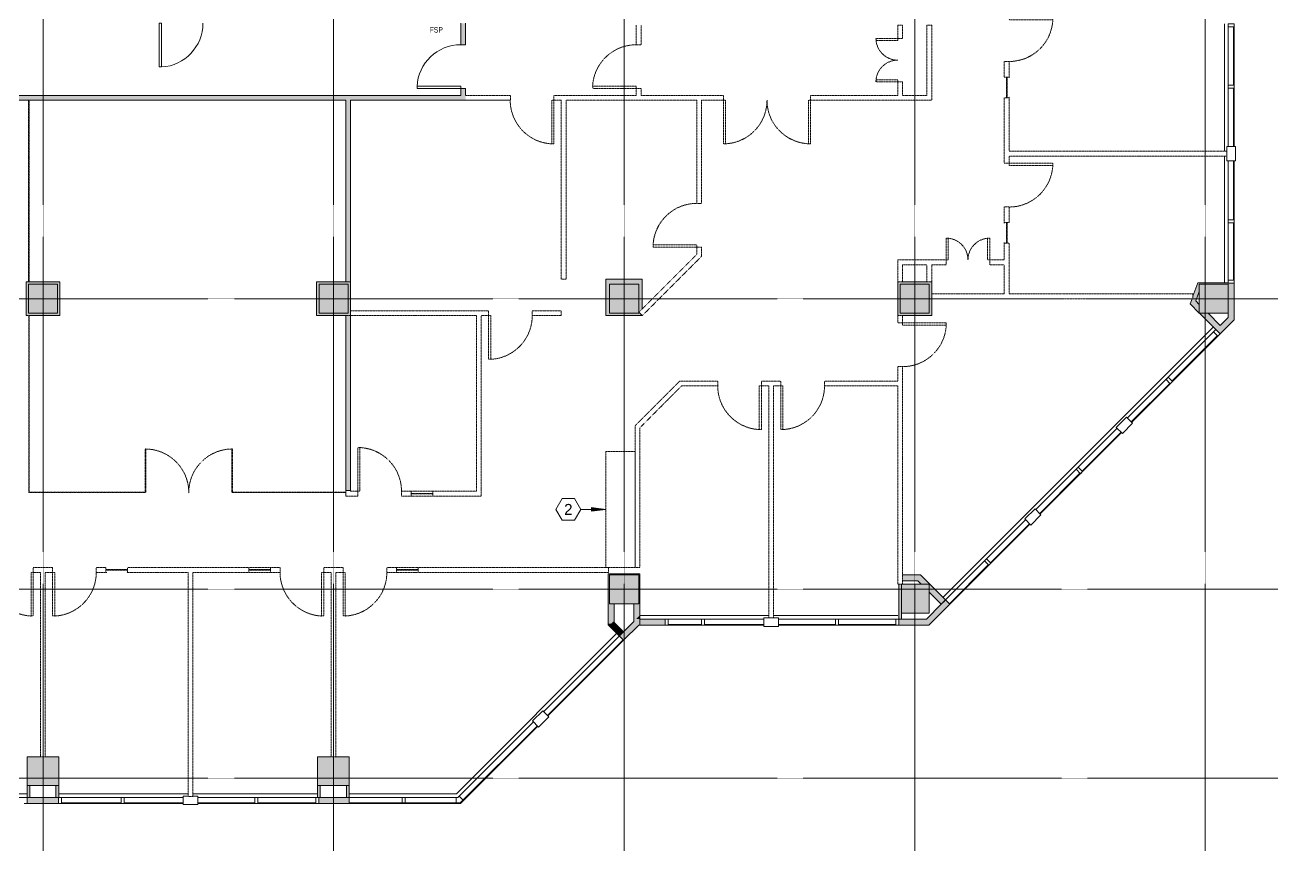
# Model space of a CAD drawing. Header units: inches. Extents: x -1424 to 1384, y 72 to 1893.
# Drawn here: x 350 to 1384, y 72 to 754 of the extents above; entities that cross this region are included whole.
import ezdxf

# ---------------------------------------------------------------- set-up
doc = ezdxf.new("R2010")
doc.units = ezdxf.units.IN
doc.header["$MEASUREMENT"] = 0
for name, pattern in [('Demolished', [0.1875, 0.125, -0.0625]), ('Demolished 3_128_', [0.046875, 0.023437, -0.023437]), ('Grid Line 1_4_', [0.4375, 0.25, -0.0625, 0.0625, -0.0625]), ('Hidden 1_16_', [0.09375, 0.0625, -0.03125])]:
    doc.linetypes.add(name, pattern=pattern)
for name, color, linetype, lineweight in [('820 1st St NE_04_Clean_dwg', 8, 'Continuous', 9), ('A-ANNO-NOTE', 131, 'Continuous', 20), ('A-DETL-GENF', 92, 'Continuous', 9), ('A-DOOR', 31, 'Demolished', 9), ('A-GLAZ', 151, 'Demolished', 9), ('A-GLAZ-CURT', 52, 'Demolished', 9), ('A-WALL', 113, 'Continuous', 13), ('A-WALL-PATT', 111, 'Continuous', 13), ('IRF-COLUMN', 7, 'Continuous', 9), ('IRF-COLUMN-HATCH', 7, 'Continuous', 9), ('IRF-DOOR', 7, 'Continuous', 9), ('IRF-ENG-PLUMBING-FIXTURE', 7, 'Continuous', 9), ('IRF-WALL-FULL-HT', 7, 'Continuous', 9), ('IRF-WALL-FULL-HT-HATCH', 7, 'Continuous', 9), ('IRF-WINDOW', 7, 'Continuous', 9), ('Q-CASE', 31, 'Demolished', 9), ('S-COLS', 52, 'Continuous', 13), ('S-GRID', 1, 'Continuous', 9)]:
    doc.layers.add(name, color=color, linetype=linetype, lineweight=lineweight)
doc.styles.add('Arial_1', font='arial.ttf', dxfattribs={"height": 9})
doc.styles.add('Swis721 LtCn BT_1', font='swisscl.ttf', dxfattribs={"height": 4.5})

# ---------------------------------------------------------------- blocks, each defined once
blk = doc.blocks.new('Single-Flush - 36_ x 96_-2566536-New Construction - Demolition Plan')
at = {"layer": 'A-DOOR', "color": 250, "linetype": 'Continuous', "lineweight": 20}
for p, q in [((16.2, -2), (16.2, -38)), ((18, -2), (16.2, -2)), ((18, -2), (18, -38)), ((18, -38), (16.2, -38))]:
    blk.add_line(p, q, dxfattribs=at)
at = {"layer": 'A-DOOR', "linetype": 'Continuous'}
blk.add_arc((18, -2), 36.1, 180, 267.2188, dxfattribs=at)
blk = doc.blocks.new('System Panel - Glazed-2611195-New Construction - Demolition Plan')
at = {"layer": 'A-GLAZ-CURT', "color": 250, "linetype": 'Hidden 1_16_', "lineweight": 20}
for p, q in [((75.0625, 0.25), (-75.0625, 0.25)), ((-75.0625, 0.25), (-75.0625, -0.25)), ((75.0625, -0.25), (75.0625, 0.25)), ((-75.0625, -0.25), (75.0625, -0.25))]:
    blk.add_line(p, q, dxfattribs=at)
blk = doc.blocks.new('System Panel - Glazed-2611166-New Construction - Demolition Plan')
at = {"layer": 'A-GLAZ-CURT', "color": 250, "linetype": 'Hidden 1_16_', "lineweight": 20}
for p, q in [((72.9, 0.2), (-72.9, 0.2)), ((-72.9, 0.2), (-72.9, -0.2)), ((72.9, -0.2), (72.9, 0.2)), ((-72.9, -0.2), (72.9, -0.2))]:
    blk.add_line(p, q, dxfattribs=at)
blk = doc.blocks.new('System Panel - Glazed-2611118-New Construction - Demolition Plan')
at = {"layer": 'A-GLAZ-CURT', "color": 250, "linetype": 'Hidden 1_16_', "lineweight": 20}
for p, q in [((48, 0.25), (-48, 0.25)), ((-48, 0.25), (-48, -0.25)), ((48, -0.25), (48, 0.25)), ((-48, -0.25), (48, -0.25))]:
    blk.add_line(p, q, dxfattribs=at)
blk = doc.blocks.new('storefront - glass swinging - SNGL - GLASS - OFFICE DOORS-2610267-New Construction - Demolition Plan')
at = {"layer": 'A-DETL-GENF', "color": 7, "linetype": 'Demolished 3_128_'}
for p, q in [((18, 0.2), (17.5, 0.2)), ((17.5, 0.2), (17.5, -35.8)), ((18, 0.2), (18, -35.8))]:
    blk.add_line(p, q, dxfattribs=at)
blk.add_arc((18, 0.2), 36, 179.2042, 270, dxfattribs=at)
blk = doc.blocks.new('System Panel - Glazed-2611119-New Construction - Demolition Plan')
at = {"layer": 'A-GLAZ-CURT', "color": 250, "linetype": 'Hidden 1_16_', "lineweight": 20}
for p, q in [((46.8125, 0.25), (-46.8125, 0.25)), ((-46.8125, 0.25), (-46.8125, -0.25)), ((46.8125, -0.25), (46.8125, 0.25)), ((-46.8125, -0.25), (46.8125, -0.25))]:
    blk.add_line(p, q, dxfattribs=at)
blk = doc.blocks.new('storefront - glass swinging - SNGL - GLASS - OFFICE DOORS-2610297-New Construction - Demolition Plan')
at = {"layer": 'A-DETL-GENF', "color": 7, "linetype": 'Demolished 3_128_'}
for p, q in [((17.5, -0.2), (17.5, 35.8)), ((18, -0.2), (18, 35.8)), ((18, -0.2), (17.5, -0.2))]:
    blk.add_line(p, q, dxfattribs=at)
blk.add_arc((18, -0.2), 36, 90, 180.7958, dxfattribs=at)
blk = doc.blocks.new('Single-Flush - 36_ x 96_-V2-New Construction - Demolition Plan')
at = {"layer": 'A-DOOR', "color": 250, "linetype": 'Hidden 1_16_', "lineweight": 20}
for p, q in [((16.2, -2), (16.2, -38)), ((18, -2), (16.2, -2)), ((18, -2), (18, -38)), ((18, -38), (16.2, -38))]:
    blk.add_line(p, q, dxfattribs=at)
at = {"layer": 'A-DOOR', "color": 7, "linetype": 'Demolished 3_128_'}
blk.add_arc((18, -2), 36.1, 180, 267.2188, dxfattribs=at)
blk = doc.blocks.new('Single-Flush - 36_ x 96_-2566598-New Construction - Demolition Plan')
at = {"layer": 'A-DOOR', "color": 250, "linetype": 'Hidden 1_16_', "lineweight": 20}
for p, q in [((16.2, 2), (16.2, 38)), ((18, 38), (16.2, 38)), ((18, 2), (18, 38)), ((18, 2), (16.2, 2))]:
    blk.add_line(p, q, dxfattribs=at)
at = {"layer": 'A-DOOR', "color": 7, "linetype": 'Demolished 3_128_'}
blk.add_arc((18, 2), 36.1, 92.7812, 180, dxfattribs=at)
blk = doc.blocks.new('Double-Flush - 36_ x 96_-2573596-New Construction - Demolition Plan')
at = {"layer": 'A-DOOR', "color": 250, "linetype": 'Hidden 1_16_', "lineweight": 20}
for p, q in [((-18, 20), (-16.3, 20)), ((-18, 2), (-18, 20)), ((-16.3, 2), (-16.3, 20)), ((16.2, 2), (16.2, 19.9)), ((18, 2), (18, 20)), ((-18, 2), (-16.3, 2)), ((18, 2), (16.2, 2))]:
    blk.add_line(p, q, dxfattribs=at)
at = {"layer": 'A-DOOR', "color": 7, "linetype": 'Demolished 3_128_'}
for centre, start, end in [((-18, 2), 0, 90), ((18, 2), 90, 180)]:
    blk.add_arc(centre, 18, start, end, dxfattribs=at)
blk = doc.blocks.new('Double-Flush - 72_ x 96_-2573495-New Construction - Demolition Plan')
at = {"layer": 'A-DOOR', "color": 250, "linetype": 'Hidden 1_16_', "lineweight": 20}
for p, q in [((-36, 38), (-34.3, 38)), ((-36, 2), (-36, 38)), ((-34.3, 2), (-34.3, 38)), ((34.2, 2), (34.2, 38)), ((36, 2), (36, 38)), ((-36, 2), (-34.3, 2)), ((36, 2), (34.2, 2))]:
    blk.add_line(p, q, dxfattribs=at)
at = {"layer": 'A-DOOR', "color": 7, "linetype": 'Demolished 3_128_'}
for centre, start, end in [((-36, 2), 0, 90), ((36, 2), 90, 180)]:
    blk.add_arc(centre, 36, start, end, dxfattribs=at)
blk = doc.blocks.new('Fixed Glass at Centerline of Wall - Instance-2574035-New Construction - Demolition Plan')
at = {"layer": 'A-GLAZ', "color": 250, "linetype": 'Hidden 1_16_', "lineweight": 20}
for p, q in [((-10.5, 0.25), (7.5, 0.25)), ((7.5, -0.25), (-10.5, -0.25)), ((-10.5, -2), (-9.75, -2)), ((7.5, -2), (6.75, -2))]:
    blk.add_line(p, q, dxfattribs=at)
blk = doc.blocks.new('Fixed Glass at Centerline of Wall - Instance-V3-New Construction - Demolition Plan')
at = {"layer": 'A-GLAZ', "color": 250, "linetype": 'Hidden 1_16_', "lineweight": 20}
for p, q in [((-10.5, 2), (-9.75, 2)), ((7.5, 0.25), (-10.5, 0.25)), ((-10.5, 0.25), (-10.5, -0.25)), ((7.5, 2), (6.75, 2)), ((7.5, -0.25), (7.5, 0.25)), ((-10.5, -0.25), (7.5, -0.25))]:
    blk.add_line(p, q, dxfattribs=at)
blk = doc.blocks.new('Fixed Glass at Centerline of Wall - Instance-V4-New Construction - Demolition Plan')
at = {"layer": 'A-GLAZ', "color": 250, "linetype": 'Hidden 1_16_', "lineweight": 20}
for p, q in [((-10.5, -0.25), (-10.5, 0.25)), ((-10.5, 0.25), (7.5, 0.25)), ((7.5, 0.25), (7.5, -0.25)), ((7.5, -0.25), (-10.5, -0.25)), ((-10.5, -2), (-9.75, -2)), ((7.5, -2), (6.75, -2))]:
    blk.add_line(p, q, dxfattribs=at)
blk = doc.blocks.new('Fixed Glass at Centerline of Wall - Instance-2575288-New Construction - Demolition Plan')
at = {"layer": 'A-GLAZ', "color": 250, "linetype": 'Hidden 1_16_', "lineweight": 20}
for p, q in [((-10, 2), (-9.25, 2)), ((7, 0.25), (-10, 0.25)), ((7, 2), (6.25, 2)), ((-10, -0.25), (7, -0.25))]:
    blk.add_line(p, q, dxfattribs=at)
blk = doc.blocks.new('Counter Top _No Backsplash_ - Standard Counter Top-2577891-New Construction - Demolition Plan')
at = {"layer": 'Q-CASE', "color": 7, "linetype": 'Demolished 3_128_'}
for p, q in [((-47.3, 0), (-47.3, -24)), ((48.7, 0), (-47.3, 0)), ((48.7, 0), (48.7, -24)), ((-47.3, -24), (48.7, -24))]:
    blk.add_line(p, q, dxfattribs=at)
blk = doc.blocks.new('Concrete-Square-Column - 24 x 24-2599265-New Construction - Demolition Plan')
at = {"layer": 'S-COLS', "lineweight": 9}
blk.add_hatch(color=55, dxfattribs=at).paths.add_polyline_path([(-12, -12), (12, -12), (12, 12), (-12, 12), (-12, -4.9)], flags=0)
at = {"layer": 'S-COLS', "color": 250, "lineweight": 20}
for p, q in [((12, 12), (-12, 12)), ((-12, 12), (-12, -12)), ((12, -12), (12, 12)), ((-12, -12), (12, -12))]:
    blk.add_line(p, q, dxfattribs=at)
blk = doc.blocks.new('820 1st St NE_04_Clean_dwg-2391440-New Construction - Demolition Plan')
at = {"layer": 'IRF-COLUMN-HATCH'}
for points in [[(1342.2, 516.1), (1343.3, 516.1), (1343.3, 540.1), (1319.4, 540.1), (1319.4, 516.1), (1336.6, 516.1)], [(1073.4, 268.3), (1096.4, 268.3), (1096.4, 292.3), (1073.4, 292.3)], [(362.3, 126.1), (377.4, 126.1), (377.4, 149.7), (351.2, 149.7), (351.2, 126.1), (353.4, 126.1)], [(606.3, 126.1), (617.4, 126.1), (617.4, 149.7), (591.2, 149.7), (591.2, 126.1), (602.3, 126.1)]]:
    blk.add_hatch(color=256, dxfattribs=at).paths.add_polyline_path(points, flags=0)
at = {"layer": 'IRF-WALL-FULL-HT-HATCH'}
h = blk.add_hatch(color=256, dxfattribs=at)
h.paths.add_polyline_path([(350.4, 514.1), (378.4, 514.1), (378.4, 542.1), (353, 542.1), (353, 542), (352.5, 542), (352.5, 542.1), (350.4, 542.1), (350.4, 516.1)], flags=0)
h.paths.add_polyline_path([(353, 516.1), (352.4, 516.1), (352.4, 540.1), (376.4, 540.1), (376.4, 516.1), (366.3, 516.1)], flags=0)
h = blk.add_hatch(color=256, dxfattribs=at)
h.paths.add_polyline_path([(590.4, 514.1), (618.4, 514.1), (618.4, 542.1), (590.4, 542.1), (590.4, 516.1)], flags=0)
h.paths.add_polyline_path([(592.4, 516.1), (592.4, 540.1), (616.4, 540.1), (616.4, 516.1), (614.4, 516.1)], flags=0)
h = blk.add_hatch(color=256, dxfattribs=at)
h.paths.add_polyline_path([(856.4, 514.1), (859.4, 514.1), (856.6, 516.9), (859.4, 519.7), (859.4, 544.1), (829.4, 544.1), (829.4, 514.1), (851.9, 514.1)], flags=0)
h.paths.add_polyline_path([(856.4, 516.1), (832.4, 516.1), (832.4, 540.1), (856.4, 540.1), (856.4, 532.1)], flags=0)
h = blk.add_hatch(color=256, dxfattribs=at)
h.paths.add_polyline_path([(1096.4, 514.1), (1098.4, 514.1), (1098.4, 542.1), (1070.4, 542.1), (1070.4, 514.1), (1074.4, 514.1)], flags=0)
h.paths.add_polyline_path([(1096.4, 516.1), (1072.4, 516.1), (1072.4, 540.1), (1096.4, 540.1), (1096.4, 527.9)], flags=0)
for points in [[(1336.6, 499), (1348.3, 510.7), (1348.3, 540.8), (1343.3, 540.8), (1343.3, 541.1), (1318.2, 541.1), (1314.2, 530.1), (1314.2, 528.1), (1313.5, 528.1), (1311.9, 523.8), (1319.4, 516.2), (1319.4, 523.3), (1316.5, 526.2), (1319.4, 534.1), (1319.4, 540.1), (1343.3, 540.1), (1343.3, 512.7), (1336.6, 506.1), (1326.7, 516.1), (1319.6, 516.1), (1333.1, 502.6)], [(857.4, 276.1), (857.4, 300.8), (831.2, 300.8), (831.2, 276.1), (832.4, 276.1), (832.4, 300.1), (856.4, 300.1), (856.4, 276.1)], [(833.7, 259.8), (835.4, 261.5), (836.2, 260.8), (836.2, 276.1), (831.2, 276.1), (831.2, 259.8), (833.4, 259.8)], [(852.4, 261.6), (857.4, 266.6), (857.4, 276.1), (852.4, 276.1), (852.4, 263.5)], [(1073.4, 258.5), (1096.1, 258.5), (1113.4, 275.8), (1109.9, 279.3), (1094.1, 263.5), (1071.2, 263.5), (1071.2, 258.5)], [(831.9, 258), (833.7, 259.8), (831.2, 259.8), (831.2, 258.7), (831.4, 258.5)], [(840.4, 249.5), (843.9, 253.1), (835.4, 261.5), (831.9, 258), (839, 250.9)], [(856.4, 263.5), (857.4, 263.5), (857.4, 266.6), (854.3, 263.5), (855.1, 263.5)], [(858.1, 258.5), (878.2, 258.5), (878.2, 263.5), (857.4, 263.5), (857.4, 259.5), (856.4, 258.5), (857.4, 258.5)], [(377.2, 111.3), (377.2, 116.3), (351.2, 116.3), (351.2, 111.3), (375.1, 111.3)], [(602.3, 111.3), (616.3, 111.3), (616.3, 116.3), (592.3, 116.3), (592.3, 111.3), (593.4, 111.3)]]:
    blk.add_hatch(color=256, dxfattribs=at).paths.add_polyline_path(points, flags=0)
h = blk.add_hatch(color=256, dxfattribs=at)
h.paths.add_polyline_path([(1071.2, 263.5), (1073.4, 263.5), (1073.4, 292.3), (1071.2, 292.3)], flags=0)
h.paths.add_polyline_path([(1106.3, 275.8), (1109.9, 279.3), (1089.1, 300.1), (1074.4, 300.1), (1074.4, 295.1), (1087.1, 295.1), (1089.8, 292.3), (1096.4, 292.3), (1096.4, 285.7), (1102.8, 279.3)], flags=0)
h = blk.add_hatch(color=256, dxfattribs=at)
h.paths.add_polyline_path([(843.9, 246), (856.4, 258.5), (843.9, 253.1), (843.9, 249.5), (842.1, 251.3), (840.4, 249.5), (842.1, 247.8)], flags=0)
h.paths.add_polyline_path([(855.1, 258.5), (856.4, 258.5), (857.4, 259.5), (857.4, 263.5), (854.3, 263.5), (849.3, 258.5), (854.3, 258.5)], flags=0)
h = blk.add_hatch(color=256, dxfattribs=at)
h.paths.add_polyline_path([(843.9, 253.1), (856.4, 258.5), (849.3, 258.5)], flags=0)
h.paths.add_polyline_path([(843.9, 249.5), (843.9, 253.1), (842.1, 251.3)], flags=0)
h = blk.add_hatch(color=256, dxfattribs=at)
h.paths.add_polyline_path([(351.2, 116.3), (353.4, 116.3), (353.4, 126.1), (351.2, 126.1), (351.2, 116.3)], flags=0)
h.paths.add_polyline_path([(375.1, 116.3), (377.4, 116.3), (377.4, 126.1), (375.1, 126.1)], flags=0)
h = blk.add_hatch(color=256, dxfattribs=at)
h.paths.add_polyline_path([(617.4, 111.3), (617.4, 126.1), (615.1, 126.1), (615.1, 116.3), (616.3, 116.3), (616.3, 111.3)], flags=0)
h.paths.add_polyline_path([(593.4, 116.3), (593.4, 126.1), (591.2, 126.1), (591.2, 116.3), (592.3, 116.3)], flags=0)
at = {"layer": 'IRF-COLUMN'}
for p, q in [((377.4, 149.7), (366.3, 149.7)), ((591.2, 149.7), (602.3, 149.7)), ((593.4, 126.1), (615.1, 126.1))]:
    blk.add_line(p, q, dxfattribs=at)
at = {"layer": 'IRF-COLUMN', "flags": 128}
blk.add_lwpolyline([(1343.3, 516.1), (1343.3, 540.1), (1319.4, 540.1), (1319.4, 516.1)], close=True, dxfattribs=at)
for points in [[(1319.4, 516.2), (1319.4, 516.1), (1319.6, 516.1)], [(1073.4, 268.3), (1096.4, 268.3), (1096.4, 292.3), (1074.4, 292.3)], [(362.3, 149.7), (351.2, 149.7), (351.2, 126.1), (377.4, 126.1), (377.4, 149.7)], [(606.3, 149.7), (617.4, 149.7), (617.4, 126.1), (591.2, 126.1), (591.2, 149.7)]]:
    blk.add_lwpolyline(points, dxfattribs=at)
at = {"layer": 'IRF-DOOR', "flags": 128}
blk.add_lwpolyline([(462.4, 755.5), (462.4, 719.5), (460.4, 719.5), (460.4, 755.5)], close=True, dxfattribs=at)
at = {"layer": 'IRF-DOOR'}
blk.add_arc((460.4, 755.5), 36.1, 273.1789, 0, dxfattribs=at)
at = {"layer": 'IRF-WALL-FULL-HT'}
for p, q in [((378.4, 542.1), (353, 542.1)), ((618.4, 518.1), (618.4, 542.1)), ((859.4, 519.7), (859.4, 544.1)), ((1070.4, 542.1), (1070.4, 514.1)), ((1094.4, 542.1), (1074.4, 542.1)), ((1071.2, 292.3), (1071.2, 263.5)), ((1073.4, 292.3), (1073.4, 263.5)), ((963.8, 264.5), (967.8, 264.5)), ((353.4, 116.3), (353.4, 126.1)), ((375.1, 126.1), (375.1, 116.3)), ((615.1, 126.1), (615.1, 116.3)), ((617.4, 116.3), (593.4, 116.3))]:
    blk.add_line(p, q, dxfattribs=at)
at = {"layer": 'IRF-WALL-FULL-HT', "flags": 128}
for points in [[(352.5, 542.1), (350.4, 542.1), (350.4, 514.1), (352.5, 514.1)], [(353, 514.1), (378.4, 514.1), (378.4, 542.1)], [(614.4, 542.1), (590.4, 542.1), (590.4, 514.1), (614.4, 514.1)], [(859.4, 544.1), (829.4, 544.1), (829.4, 514.1), (859.4, 514.1)], [(1074.4, 514.1), (1098.4, 514.1), (1098.4, 542.1)], [(1319.6, 516.1), (1336.6, 499), (1348.3, 510.7), (1348.3, 540.8), (1343.3, 540.8), (1343.3, 541.1), (1318.2, 541.1), (1314.2, 530.1)], [(1313.5, 528.1), (1311.9, 523.8), (1319.4, 516.2)], [(1319.4, 523.3), (1316.5, 526.2), (1319.4, 534.1)], [(1343.3, 516.1), (1343.3, 512.7), (1336.6, 506.1), (1326.7, 516.1)], [(857.4, 263.5), (857.4, 300.8), (831.2, 300.8), (831.2, 258.7), (843.9, 246), (856.4, 258.5), (878.2, 258.5), (878.2, 263.5), (857.4, 263.5), (857.4, 259.5), (857.4, 258.5)], [(1071.2, 263.5), (1071.2, 258.5), (1096.1, 258.5), (1113.4, 275.8), (1089.1, 300.1), (1074.4, 300.1)], [(1074.4, 295.1), (1087.1, 295.1), (1089.8, 292.3)], [(1096.4, 285.7), (1106.3, 275.8), (1109.9, 279.3)], [(843.9, 253.1), (836.2, 260.8), (836.2, 276.1)], [(852.4, 276.1), (852.4, 261.6), (840.4, 249.5)], [(1070.4, 263.5), (1094.1, 263.5), (1106.3, 275.8)], [(377.4, 126.1), (377.4, 116.3), (351.2, 116.3), (351.2, 126.1)], [(593.4, 126.1), (593.4, 116.3), (591.2, 116.3), (591.2, 126.1)], [(617.4, 126.1), (617.4, 111.3), (592.3, 111.3), (592.3, 116.3)], [(351.2, 116.3), (351.2, 111.3), (377.2, 111.3), (377.2, 116.3)]]:
    blk.add_lwpolyline(points, dxfattribs=at)
at = {"layer": 'IRF-WINDOW'}
for p, q in [((1340.3, 649.9), (1340.3, 755.1)), ((1347.8, 752.6), (1347.8, 704.5)), ((1345.5, 704.5), (1346, 704.5)), ((1346, 702), (1345.5, 702)), ((1347.8, 702), (1347.8, 653.9)), ((1340.3, 541.1), (1340.3, 645.9)), ((1347.8, 641.9), (1347.8, 593.3)), ((1348.3, 543.3), (1348.3, 641.9)), ((1345.5, 593.3), (1346, 593.3)), ((1346, 590.8), (1345.5, 590.8)), ((1347.8, 590.8), (1347.8, 543.3)), ((1107.8, 281.5), (1331, 504.7)), ((1334.5, 497.6), (1296.9, 460)), ((1295.1, 458.2), (1263.3, 426.4)), ((1184.5, 353.9), (1251.7, 421.1)), ((1188, 350.4), (1255.2, 417.6)), ((1254.8, 417.9), (1222.7, 385.8)), ((1220.9, 384), (1187.7, 350.8)), ((1179.2, 342.3), (1147, 310.1)), ((1145.2, 308.3), (1113.1, 276.2)), ((1113.4, 275.8), (1109.9, 279.3)), ((857.4, 266.5), (963.8, 266.5)), ((908.4, 259), (880.7, 259)), ((959.8, 259), (910.9, 259)), ((967.8, 266.5), (1070.4, 266.5)), ((1018.9, 259), (971.8, 259)), ((1068.7, 259), (1021.4, 259)), ((778, 187.1), (840.4, 249.5)), ((880.7, 258.5), (959.8, 258.5)), ((843.5, 246.4), (781.1, 184)), ((843.9, 246), (781.5, 183.6)), ((246.3, 119.3), (351.2, 119.3)), ((377.4, 119.3), (484.2, 119.3)), ((488.2, 119.3), (591.2, 119.3)), ((492.2, 117.3), (488.2, 117.3)), ((705.6, 116.3), (705.6, 111.3)), ((711.6, 113.8), (708.1, 117.3)), ((428.9, 111.8), (379.7, 111.8)), ((379.7, 111.3), (480.2, 111.3)), ((480.2, 111.8), (431.4, 111.8)), ((539.3, 111.8), (492.2, 111.8)), ((589.8, 111.8), (541.8, 111.8))]:
    blk.add_line(p, q, dxfattribs=at)
at = {"layer": 'IRF-WINDOW', "flags": 128}
for points in [[(1348.3, 752.6), (1348.3, 755.1), (1343.3, 755.1), (1343.3, 752.6), (1343.3, 653.9)], [(1348.3, 653.9), (1348.3, 752.6), (1343.3, 752.6)], [(1343.3, 641.9), (1343.3, 543.3), (1343.3, 540.8), (1348.3, 540.8), (1348.3, 543.3), (1343.3, 543.3)], [(1334.9, 497.2), (1336.6, 499), (1333.1, 502.6), (1331.3, 500.8), (1260.1, 429.6)], [(1263.7, 426.1), (1334.9, 497.2), (1331.3, 500.8)], [(1108.1, 277.6), (1109.9, 279.3), (1176, 345.5)], [(1111.6, 274), (1113.4, 275.8), (1179.5, 341.9)], [(880.7, 263.5), (878.2, 263.5), (878.2, 258.5), (880.7, 258.5), (880.7, 263.5), (959.8, 263.5)], [(971.8, 258.5), (1068.7, 258.5), (1068.7, 263.5)], [(1068.7, 258.5), (1071.2, 258.5), (1071.2, 263.5), (1068.7, 263.5), (971.8, 263.5)], [(617.4, 119.3), (705.8, 119.3), (838.2, 251.7)], [(617.4, 116.3), (707.1, 116.3), (769.5, 178.7)], [(772.7, 175.5), (708.9, 111.8), (617.4, 111.8)], [(773, 175.1), (709.1, 111.3), (617.4, 111.3)], [(348.7, 111.3), (351.2, 111.3), (351.2, 116.3), (348.7, 116.3), (299.5, 116.3), (297, 116.3), (297, 111.3), (299.5, 111.3), (299.5, 116.3)], [(379.7, 116.3), (377.2, 116.3), (377.2, 111.3), (379.7, 111.3), (379.7, 116.3), (480.2, 116.3)], [(484.2, 117.3), (480.2, 117.3), (480.2, 110.3), (492.2, 110.3), (492.2, 117.3)], [(492.2, 116.3), (588.6, 116.3), (591.1, 116.3)], [(592.3, 116.3), (589.8, 116.3), (589.8, 111.3), (592.3, 111.3)], [(492.2, 111.3), (588.6, 111.3), (591.1, 111.3)]]:
    blk.add_lwpolyline(points, dxfattribs=at)
for points in [[(1343.3, 704.5), (1343.3, 702), (1348.3, 702), (1348.3, 704.5)], [(1342.3, 653.9), (1342.3, 641.9), (1349.3, 641.9), (1349.3, 653.9)], [(1343.3, 593.3), (1343.3, 590.8), (1348.3, 590.8), (1348.3, 593.3)], [(1295.5, 457.9), (1297.3, 459.6), (1293.7, 463.2), (1292, 461.4)], [(1255.9, 416.9), (1264.4, 425.4), (1259.4, 430.3), (1250.9, 421.8)], [(1221.2, 383.6), (1223, 385.4), (1219.5, 388.9), (1217.7, 387.2)], [(1180.2, 341.2), (1188.7, 349.7), (1183.8, 354.6), (1175.3, 346.2)], [(1145.6, 308), (1147.4, 309.7), (1143.8, 313.3), (1142.1, 311.5)], [(910.9, 263.5), (908.4, 263.5), (908.4, 258.5), (910.9, 258.5)], [(971.8, 264.5), (959.8, 264.5), (959.8, 257.5), (971.8, 257.5)], [(1021.4, 263.5), (1018.9, 263.5), (1018.9, 258.5), (1021.4, 258.5)], [(773.7, 174.4), (782.2, 182.9), (777.3, 187.8), (768.8, 179.4)], [(431.4, 116.3), (428.9, 116.3), (428.9, 111.3), (431.4, 111.3)], [(541.8, 116.3), (539.3, 116.3), (539.3, 111.3), (541.8, 111.3)], [(663.5, 116.3), (661, 116.3), (661, 111.3), (663.5, 111.3)]]:
    blk.add_lwpolyline(points, close=True, dxfattribs=at)
at = {"layer": 'IRF-ENG-PLUMBING-FIXTURE', "insert": (689.2, 752.4), "char_height": 4.5, "width": 10.451, "attachment_point": 2, "line_spacing_factor": 0.970126, "style": 'Swis721 LtCn BT_1'}
blk.add_mtext('FSP', dxfattribs=at)
blk = doc.blocks.new('FORM Keynote Tag - Default w_arrow-62346-New Construction - Demolition Plan')
at = {"layer": 'A-ANNO-NOTE'}
for p, q in [((-0.052, 0.105), (-0.106, 0.011)), ((-0.106, 0.011), (-0.052, -0.082)), ((-0.052, 0.105), (0.054, 0.105)), ((0.108, 0.011), (0.054, 0.105)), ((0.054, -0.082), (0.108, 0.011)), ((-0.052, -0.082), (0.054, -0.082))]:
    blk.add_line(p, q, dxfattribs=at)

msp = doc.modelspace()

# ---------------------------------------------------------------- hatches: boundary and pattern name
at = {"layer": 'A-ANNO-NOTE'}
msp.add_hatch(color=256, dxfattribs=at).paths.add_polyline_path([(829.3, 354.1), (817.3, 355.7), (817.3, 352.6)], flags=0)
at = {"layer": 'A-WALL-PATT'}
h = msp.add_hatch(color=8, dxfattribs=at)
h.paths.add_polyline_path([(709.4, 696), (713.4, 696), (713.4, 701.7), (709.4, 701.7)], flags=0)
h.paths.add_polyline_path([(709.4, 737.7), (713.4, 737.7), (713.4, 755.5), (709.4, 755.5), (709.4, 754.1)], flags=0)
for points in [[(713.4, 692), (713.4, 696), (295.4, 696), (295.4, 692), (709.4, 692)], [(618.4, 542.1), (618.4, 692), (614.4, 692), (614.4, 542.1), (616.4, 542.1)], [(618.4, 369.8), (618.4, 514.1), (614.4, 514.1), (614.4, 369.8)]]:
    msp.add_hatch(color=8, dxfattribs=at).paths.add_polyline_path(points, flags=0)

# ---------------------------------------------------------------- linework, layer by layer
at = {"layer": 'A-ANNO-NOTE'}
for p, q in [((829.3, 354.1), (808.6, 354.1)), ((829.3, 354.1), (817.3, 355.7)), ((817.3, 355.7), (817.3, 352.6)), ((817.3, 352.6), (829.3, 354.1))]:
    msp.add_line(p, q, dxfattribs=at)
at = {"layer": 'A-WALL', "color": 250, "lineweight": 20}
for p, q in [((709.4, 755.5), (709.4, 737.7)), ((713.4, 737.7), (713.4, 755.5)), ((709.4, 737.7), (713.4, 737.7)), ((709.4, 696), (291.4, 696)), ((713.4, 701.7), (709.4, 701.7)), ((709.4, 701.7), (709.4, 696)), ((713.4, 696), (713.4, 701.7)), ((295.4, 692), (614.4, 692)), ((614.4, 692), (614.4, 542.1)), ((618.4, 692), (750.4, 692)), ((618.4, 542.1), (618.4, 692)), ((614.4, 542.1), (618.4, 542.1)), ((618.4, 369.1), (618.4, 518.1)), ((614.4, 514.1), (614.4, 365.1)), ((614.4, 369.8), (618.4, 369.8))]:
    msp.add_line(p, q, dxfattribs=at)
at = {"layer": 'A-WALL', "color": 250, "linetype": 'Hidden 1_16_', "lineweight": 20}
for p, q in [((854.4, 754.1), (854.4, 737.7)), ((858.4, 737.7), (858.4, 754.1)), ((1070.4, 754.1), (1070.4, 743.1)), ((1074.4, 754.1), (1070.4, 754.1)), ((1074.4, 743.1), (1074.4, 754.1)), ((1094.4, 754.1), (1094.4, 696)), ((1098.4, 754.1), (1094.4, 754.1)), ((1098.4, 692), (1098.4, 754.1)), ((854.4, 737.7), (858.4, 737.7)), ((1070.4, 743.1), (1074.4, 743.1)), ((1158.4, 724.1), (1158.4, 711.1)), ((1162.4, 724.1), (1158.4, 724.1)), ((1162.4, 711.1), (1162.4, 724.1)), ((1070.4, 707.1), (1070.4, 696)), ((1074.4, 707.1), (1070.4, 707.1)), ((1074.4, 696), (1074.4, 707.1)), ((1158.4, 711.1), (1162.4, 711.1)), ((750.4, 696), (713.4, 696)), ((750.4, 692), (750.4, 696)), ((854.4, 696), (786.4, 696)), ((786.4, 696), (786.4, 692)), ((854.4, 701.7), (854.4, 696)), ((858.4, 701.7), (854.4, 701.7)), ((858.4, 696), (858.4, 701.7)), ((926.4, 696), (858.4, 696)), ((926.4, 692), (926.4, 696)), ((1070.4, 696), (998.4, 696)), ((998.4, 696), (998.4, 692)), ((1094.4, 696), (1074.4, 696)), ((1158.4, 694.1), (1158.4, 639.9)), ((1162.4, 694.1), (1158.4, 694.1)), ((1162.4, 649.9), (1162.4, 694.1)), ((786.4, 692), (792.4, 692)), ((792.4, 692), (792.4, 544.1)), ((796.4, 692), (904.4, 692)), ((796.4, 544.1), (796.4, 692)), ((904.4, 692), (904.4, 606.7)), ((908.4, 692), (926.4, 692)), ((908.4, 606.7), (908.4, 692)), ((998.4, 692), (1098.4, 692)), ((1342.2, 649.9), (1162.4, 649.9)), ((1162.4, 645.9), (1342.2, 645.9)), ((1162.4, 639.9), (1162.4, 645.9)), ((1342.2, 645.9), (1342.2, 649.9)), ((1158.4, 639.9), (1162.4, 639.9)), ((904.4, 606.7), (908.4, 606.7)), ((1158.4, 603.9), (1158.4, 590.9)), ((1162.4, 603.9), (1158.4, 603.9)), ((1162.4, 590.9), (1162.4, 603.9)), ((1158.4, 590.9), (1162.4, 590.9)), ((904.4, 570.7), (904.4, 564.7)), ((908.4, 570.7), (904.4, 570.7)), ((908.4, 563.1), (908.4, 570.7)), ((1158.4, 573.9), (1158.4, 560.1)), ((1162.4, 573.9), (1158.4, 573.9)), ((1162.4, 532.1), (1162.4, 573.9)), ((904.4, 564.7), (856.6, 516.9)), ((859.4, 514.1), (908.4, 563.1)), ((1070.4, 560.1), (1070.4, 542.1)), ((1110.4, 560.1), (1070.4, 560.1)), ((1110.4, 556.1), (1110.4, 560.1)), ((1158.4, 560.1), (1146.4, 560.1)), ((1146.4, 560.1), (1146.4, 556.1)), ((1074.4, 542.1), (1074.4, 556.1)), ((1074.4, 556.1), (1094.4, 556.1)), ((1094.4, 556.1), (1094.4, 542.1)), ((1098.4, 556.1), (1110.4, 556.1)), ((1098.4, 542.1), (1098.4, 556.1)), ((1146.4, 556.1), (1158.4, 556.1)), ((1158.4, 556.1), (1158.4, 532.1)), ((792.4, 544.1), (796.4, 544.1)), ((1070.4, 542.1), (1074.4, 542.1)), ((1094.4, 542.1), (1098.4, 542.1)), ((1158.4, 532.1), (1098.4, 532.1)), ((1098.4, 532.1), (1098.4, 528.1)), ((1098.4, 528.1), (1314.2, 528.1)), ((1314.2, 532.1), (1162.4, 532.1)), ((1314.2, 528.1), (1314.2, 532.1)), ((732.4, 518.1), (618.4, 518.1)), ((732.4, 514.1), (732.4, 518.1)), ((792.4, 518.1), (768.4, 518.1)), ((768.4, 518.1), (768.4, 514.1)), ((792.4, 514.1), (792.4, 518.1)), ((614.4, 514.1), (722.4, 514.1)), ((722.4, 514.1), (722.4, 369.1)), ((726.4, 514.1), (732.4, 514.1)), ((726.4, 365.1), (726.4, 514.1)), ((768.4, 514.1), (792.4, 514.1)), ((856.6, 516.9), (859.4, 514.1)), ((1070.4, 514.1), (1070.4, 508.1)), ((1074.4, 514.1), (1070.4, 514.1)), ((1070.4, 508.1), (1074.4, 508.1)), ((1074.4, 508.1), (1074.4, 514.1)), ((1070.4, 472.1), (1070.4, 460.1)), ((1074.4, 472.1), (1070.4, 472.1)), ((1074.4, 292.3), (1074.4, 472.1)), ((890.3, 460.1), (853.4, 423.2)), ((857.4, 421.5), (891.9, 456.1)), ((921.8, 460.1), (890.3, 460.1)), ((891.9, 456.1), (921.8, 456.1)), ((921.8, 456.1), (921.8, 460.1)), ((973.8, 460.1), (957.8, 460.1)), ((957.8, 460.1), (957.8, 456.1)), ((957.8, 456.1), (963.8, 456.1)), ((963.8, 456.1), (963.8, 264.6)), ((967.8, 264.6), (967.8, 456.1)), ((967.8, 456.1), (973.8, 456.1)), ((973.8, 456.1), (973.8, 460.1)), ((1070.4, 460.1), (1009.8, 460.1)), ((1009.8, 460.1), (1009.8, 456.1)), ((1009.8, 456.1), (1070.4, 456.1)), ((1070.4, 456.1), (1070.4, 292.3)), ((853.4, 423.2), (853.4, 306.1)), ((857.4, 306.1), (857.4, 421.5)), ((618.4, 369.8), (614.4, 369.8)), ((614.4, 365.1), (624.4, 365.1)), ((624.4, 369.1), (618.4, 369.1)), ((624.4, 365.1), (624.4, 369.1)), ((668.4, 369.1), (660.4, 369.1)), ((660.4, 369.1), (660.4, 365.1)), ((660.4, 365.1), (668.4, 365.1)), ((668.4, 365.1), (668.4, 369.1)), ((722.4, 369.1), (686.4, 369.1)), ((686.4, 369.1), (686.4, 365.1)), ((686.4, 365.1), (726.4, 365.1)), ((372.3, 306.1), (356.3, 306.1)), ((356.3, 306.1), (356.3, 302.1)), ((356.3, 302.1), (362.3, 302.1)), ((362.3, 302.1), (362.3, 149.7)), ((366.3, 149.7), (366.3, 302.1)), ((366.3, 302.1), (372.3, 302.1)), ((372.3, 302.1), (372.3, 306.1)), ((416.3, 306.1), (408.3, 306.1)), ((408.3, 306.1), (408.3, 302.1)), ((408.3, 302.1), (416.3, 302.1)), ((416.3, 302.1), (416.3, 306.1)), ((534.3, 306.1), (434.3, 306.1)), ((434.3, 306.1), (434.3, 302.1)), ((434.3, 302.1), (484.2, 302.1)), ((484.2, 302.1), (484.2, 117.1)), ((488.2, 117.1), (488.2, 302.1)), ((488.2, 302.1), (534.3, 302.1)), ((534.3, 304.3), (534.3, 306.1)), ((534.3, 302.1), (534.3, 303.8)), ((560.3, 306.1), (552.3, 306.1)), ((552.3, 306.1), (552.3, 304.3)), ((552.3, 303.8), (552.3, 302.1)), ((552.3, 302.1), (560.3, 302.1)), ((560.3, 302.1), (560.3, 306.1)), ((612.3, 306.1), (596.3, 306.1)), ((596.3, 306.1), (596.3, 302.1)), ((596.3, 302.1), (602.3, 302.1)), ((602.3, 302.1), (602.3, 149.7)), ((606.3, 149.7), (606.3, 302.1)), ((606.3, 302.1), (612.3, 302.1)), ((612.3, 302.1), (612.3, 306.1)), ((656.3, 306.1), (648.3, 306.1)), ((648.3, 306.1), (648.3, 302.1)), ((648.3, 302.1), (656.3, 302.1)), ((656.3, 304.3), (656.3, 306.1)), ((656.3, 302.1), (656.3, 303.8)), ((831.4, 306.1), (674.3, 306.1)), ((674.3, 306.1), (674.3, 304.3)), ((674.3, 303.8), (674.3, 302.1)), ((674.3, 302.1), (831.4, 302.1)), ((831.4, 302.1), (831.4, 306.1)), ((853.4, 306.1), (857.4, 306.1)), ((1070.4, 292.3), (1074.4, 292.3)), ((963.8, 264.6), (967.8, 264.6)), ((362.3, 149.7), (366.3, 149.7)), ((602.3, 149.7), (606.3, 149.7)), ((484.2, 117.1), (488.2, 117.1))]:
    msp.add_line(p, q, dxfattribs=at)
at = {"layer": 'A-WALL', "color": 7, "linetype": 'Demolished 3_128_', "lineweight": 9}
for p, q in [((668.4, 369.1), (686.4, 369.1)), ((686.4, 365.1), (668.4, 365.1)), ((534.3, 306.1), (552.3, 306.1)), ((552.3, 302.1), (534.3, 302.1)), ((656.3, 306.1), (674.3, 306.1)), ((674.3, 302.1), (656.3, 302.1))]:
    msp.add_line(p, q, dxfattribs=at)
at = {"layer": 'S-GRID', "linetype": 'Grid Line 1_4_'}
for p, q in [((364.4, 120.1), (364.4, 1796.7)), ((604.4, 120.1), (604.4, 1796.7)), ((844.4, 120.1), (844.4, 1796.7)), ((1084.4, 120.1), (1084.4, 1796.7)), ((1324.4, 120.1), (1324.4, 1796.7)), ((1336.4, 528.1), (-1328.1, 528.1)), ((1336.4, 288.1), (-1328.1, 288.1)), ((1336.4, 132.1), (-1328.1, 132.1))]:
    msp.add_line(p, q, dxfattribs=at)
at = {"layer": 'S-GRID'}
for p, q in [((1384.4, 528.1), (1336.4, 528.1)), ((1384.4, 288.1), (1336.4, 288.1)), ((1384.4, 132.1), (1336.4, 132.1)), ((364.4, 72.1), (364.4, 120.1)), ((604.4, 72.1), (604.4, 120.1)), ((844.4, 72.1), (844.4, 120.1)), ((1084.4, 72.1), (1084.4, 120.1)), ((1324.4, 72.1), (1324.4, 120.1))]:
    msp.add_line(p, q, dxfattribs=at)

# ---------------------------------------------------------------- block references
at = {"layer": '820 1st St NE_04_Clean_dwg', "color": 7}
msp.add_blockref('820 1st St NE_04_Clean_dwg-2391440-New Construction - Demolition Plan', (0, 0), dxfattribs=at)
at = {"layer": 'A-ANNO-NOTE', "xscale": 96, "yscale": 96, "zscale": 96}
msp.add_blockref('FORM Keynote Tag - Default w_arrow-62346-New Construction - Demolition Plan', (798.2, 353), dxfattribs=at)
at = {"layer": 'A-DOOR', "color": 7, "linetype": 'Demolished 3_128_'}
for name, p, rotation in [('Single-Flush - 36_ x 96_-V2-New Construction - Demolition Plan', (1160.4, 742.1), 89.99999999999991), ('Single-Flush - 36_ x 96_-V2-New Construction - Demolition Plan', (856.4, 719.7), 269.9999999999998), ('Double-Flush - 36_ x 96_-2573596-New Construction - Demolition Plan', (1072.4, 725.1), 89.99999999999984), ('Double-Flush - 72_ x 96_-2573495-New Construction - Demolition Plan', (962.4, 694), 180), ('Single-Flush - 36_ x 96_-V2-New Construction - Demolition Plan', (1160.4, 621.9), 89.99999999999991), ('Single-Flush - 36_ x 96_-V2-New Construction - Demolition Plan', (906.4, 588.7), 269.9999999999999), ('Single-Flush - 36_ x 96_-2566598-New Construction - Demolition Plan', (750.4, 516.1), 180), ('Single-Flush - 36_ x 96_-V2-New Construction - Demolition Plan', (1072.4, 490.1), 89.9999999999993), ('Single-Flush - 36_ x 96_-2566598-New Construction - Demolition Plan', (991.8, 458.1), 180), ('storefront - glass swinging - SNGL - GLASS - OFFICE DOORS-2610267-New Construction - Demolition Plan', (466.8, 368.2), 180), ('Single-Flush - 36_ x 96_-V2-New Construction - Demolition Plan', (642.4, 367.1), 180), ('Single-Flush - 36_ x 96_-2566598-New Construction - Demolition Plan', (390.3, 304.1), 180), ('Single-Flush - 36_ x 96_-2566598-New Construction - Demolition Plan', (630.3, 304.1), 180)]:
    msp.add_blockref(name, p, dxfattribs=dict(at, rotation=rotation))
at = {"layer": 'A-DOOR', "linetype": 'Continuous', "lineweight": 13, "rotation": 269.9999999999999}
msp.add_blockref('Single-Flush - 36_ x 96_-2566536-New Construction - Demolition Plan', (711.4, 719.7), dxfattribs=at)
at = {"layer": 'A-DOOR', "color": 7, "linetype": 'Demolished 3_128_'}
for name, p in [('Single-Flush - 36_ x 96_-V2-New Construction - Demolition Plan', (768.4, 694)), ('Double-Flush - 36_ x 96_-2573596-New Construction - Demolition Plan', (1128.4, 558.1)), ('Single-Flush - 36_ x 96_-V2-New Construction - Demolition Plan', (939.8, 458.1)), ('storefront - glass swinging - SNGL - GLASS - OFFICE DOORS-2610297-New Construction - Demolition Plan', (502.8, 368.2)), ('Single-Flush - 36_ x 96_-V2-New Construction - Demolition Plan', (338.3, 304.1)), ('Single-Flush - 36_ x 96_-V2-New Construction - Demolition Plan', (578.3, 304.1))]:
    msp.add_blockref(name, p, dxfattribs=at)
at = {"layer": 'A-GLAZ', "color": 7, "linetype": 'Demolished 3_128_'}
for name, p, rotation in [('Fixed Glass at Centerline of Wall - Instance-2575288-New Construction - Demolition Plan', (1160.4, 701.1), 269.9999999999999), ('Fixed Glass at Centerline of Wall - Instance-2575288-New Construction - Demolition Plan', (1160.4, 583.9), 89.99999999999991), ('Fixed Glass at Centerline of Wall - Instance-V3-New Construction - Demolition Plan', (675.9, 367.1), 180), ('Fixed Glass at Centerline of Wall - Instance-V3-New Construction - Demolition Plan', (541.8, 304.1), 180)]:
    msp.add_blockref(name, p, dxfattribs=dict(at, rotation=rotation))
for name, p in [('Fixed Glass at Centerline of Wall - Instance-2574035-New Construction - Demolition Plan', (426.8, 304.1)), ('Fixed Glass at Centerline of Wall - Instance-V4-New Construction - Demolition Plan', (666.8, 304.1))]:
    msp.add_blockref(name, p, dxfattribs=at)
at = {"layer": 'A-GLAZ-CURT', "color": 7, "linetype": 'Demolished 3_128_', "rotation": 269.9999999999999}
for name, p in [('System Panel - Glazed-2611195-New Construction - Demolition Plan', (352.8, 617.1)), ('System Panel - Glazed-2611166-New Construction - Demolition Plan', (352.8, 441.1))]:
    msp.add_blockref(name, p, dxfattribs=at)
at = {"layer": 'A-GLAZ-CURT', "color": 7, "linetype": 'Demolished 3_128_'}
for name, p in [('System Panel - Glazed-2611118-New Construction - Demolition Plan', (400.8, 368.2)), ('System Panel - Glazed-2611119-New Construction - Demolition Plan', (567.6, 368.2))]:
    msp.add_blockref(name, p, dxfattribs=at)
at = {"layer": 'Q-CASE', "color": 7, "linetype": 'Demolished 3_128_', "rotation": 90.00000000000011}
msp.add_blockref('Counter Top _No Backsplash_ - Standard Counter Top-2577891-New Construction - Demolition Plan', (829.4, 353.3), dxfattribs=at)
at = {"layer": 'S-COLS', "lineweight": 9}
for p in [(364.4, 528.1), (604.4, 528.1), (844.4, 528.1), (1084.4, 528.1), (844.4, 288.1)]:
    msp.add_blockref('Concrete-Square-Column - 24 x 24-2599265-New Construction - Demolition Plan', p, dxfattribs=at)

# ---------------------------------------------------------------- texts
at = {"layer": 'A-ANNO-NOTE', "lineweight": 9, "insert": (794.8, 358.6), "char_height": 9, "width": 8.484, "attachment_point": 1, "style": 'Arial_1'}
msp.add_mtext('2', dxfattribs=at)

doc.saveas('drawing.dxf')
